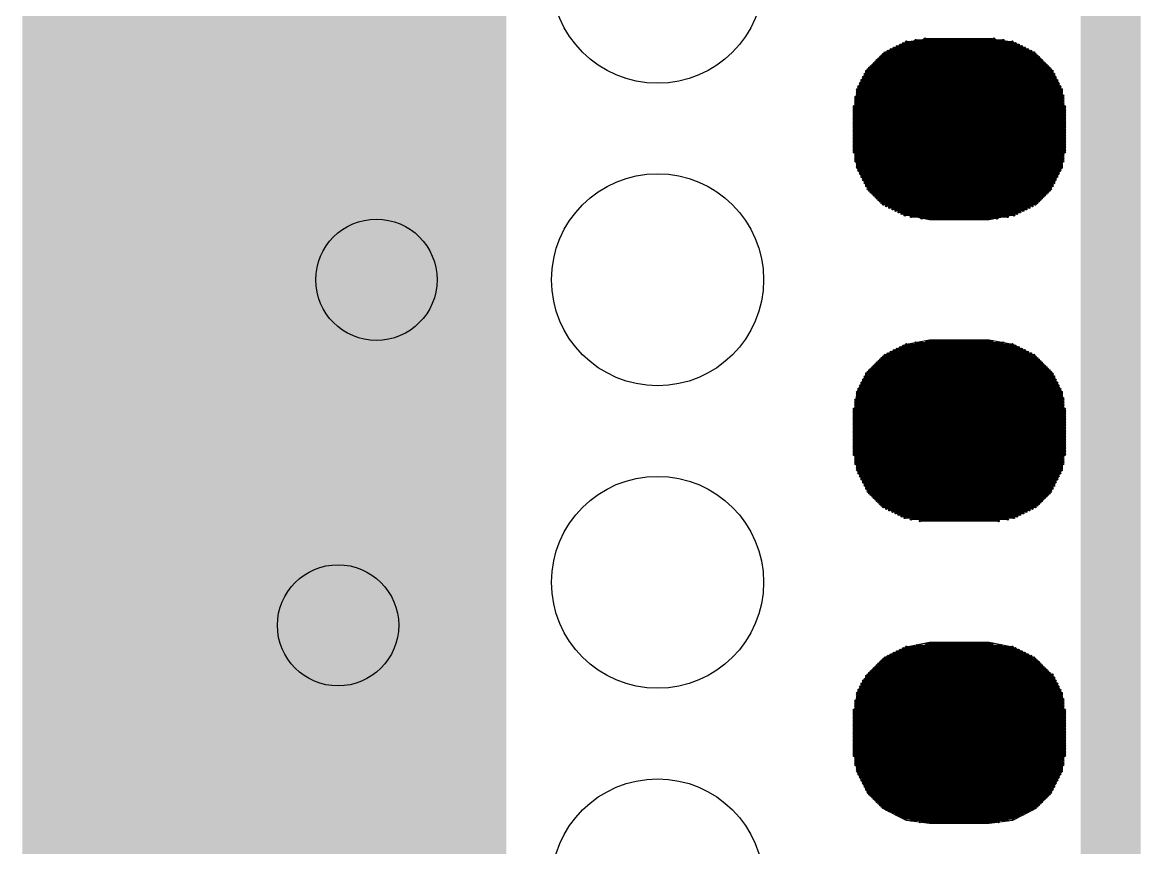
# Model space of a CAD drawing. Extents: x 0 to 126, y 0 to 22.
# Drawn here: x 15.798 to 17.647, y 8.599 to 9.963 of the extents above; entities that cross this region are included whole.
import ezdxf

# ---------------------------------------------------------------- set-up
doc = ezdxf.new("R2010")
doc.units = 0
doc.layers.get('0').update_dxf_attribs({"linetype": 'CONTINUOUS'})
for name, color, linetype in [('SEEEDSTUDIOXIAONRF52840V1_1_GTO', 10, 'CONTINUOUS'), ('SEEEDSTUDIOXIAONRF52840V1_1_GTS', 9, 'CONTINUOUS'), ('SEEEDSTUDIOXIAONRF52840V1_1_TXT', 12, 'CONTINUOUS')]:
    doc.layers.add(name, color=color, linetype=linetype)

# ---------------------------------------------------------------- blocks, each defined once
blk = doc.blocks.new('ROUND_54')
blk.add_circle((0, 0), 0.1753)
blk = doc.blocks.new('ROUND_2')
blk.add_circle((0, 0), 0)
blk = doc.blocks.new('ROUND_1')
blk.add_circle((0, 0), 0.00127)
blk = doc.blocks.new('ROUND_85')
blk.add_circle((0, 0), 0.1003)

msp = doc.modelspace()

# ---------------------------------------------------------------- linework, layer by layer
at = {"layer": 'SEEEDSTUDIOXIAONRF52840V1_1_GTO'}
for points, const_width in [([(17.59712, 13.03782), (17.59712, 6.29158)], 0.09906), ([(16.19758, 7.43712), (16.19758, 11.63828)], 0.8001)]:
    msp.add_lwpolyline(points, dxfattribs=dict(at, const_width=const_width))
at = {"layer": 'SEEEDSTUDIOXIAONRF52840V1_1_GTS'}
for points in [[(17.22374, 9.91362), (17.2593, 9.9314)], [(17.2593, 9.9314), (17.2974, 9.93648)], [(17.2974, 9.93648), (17.39646, 9.93648)], [(17.39646, 9.93648), (17.43456, 9.9314)], [(17.43456, 9.9314), (17.47012, 9.91362)], [(17.1958, 9.88568), (17.22374, 9.91362)], [(17.47012, 9.91362), (17.49806, 9.88568)], [(17.17802, 9.85012), (17.1958, 9.88568)], [(17.49806, 9.88568), (17.51584, 9.85012)], [(17.17294, 9.81202), (17.17802, 9.85012)], [(17.51584, 9.85012), (17.52092, 9.81202)], [(17.17294, 9.76376), (17.17294, 9.81202)], [(17.52092, 9.81202), (17.52092, 9.76376)], [(17.17802, 9.72312), (17.17294, 9.76376)], [(17.52092, 9.76376), (17.51584, 9.72312)], [(17.1958, 9.6901), (17.17802, 9.72312)], [(17.51584, 9.72312), (17.49806, 9.6901)], [(17.22374, 9.66216), (17.1958, 9.6901)], [(17.49806, 9.6901), (17.47012, 9.66216)], [(17.2593, 9.64438), (17.22374, 9.66216)], [(17.47012, 9.66216), (17.43456, 9.64438)], [(17.2974, 9.63676), (17.2593, 9.64438)], [(17.39646, 9.63676), (17.2974, 9.63676)], [(17.43456, 9.64438), (17.39646, 9.63676)], [(17.22374, 9.41324), (17.2593, 9.43102)], [(17.2593, 9.43102), (17.2974, 9.43864)], [(17.2974, 9.43864), (17.39646, 9.43864)], [(17.39646, 9.43864), (17.43456, 9.43102)], [(17.43456, 9.43102), (17.47012, 9.41324)], [(17.1958, 9.3853), (17.22374, 9.41324)], [(17.47012, 9.41324), (17.49806, 9.3853)], [(17.17802, 9.35228), (17.1958, 9.3853)], [(17.49806, 9.3853), (17.51584, 9.35228)], [(17.17294, 9.31164), (17.17802, 9.35228)], [(17.51584, 9.35228), (17.52092, 9.31164)], [(17.17294, 9.26338), (17.17294, 9.31164)], [(17.52092, 9.31164), (17.52092, 9.26338)], [(17.17802, 9.22528), (17.17294, 9.26338)], [(17.52092, 9.26338), (17.51584, 9.22528)], [(17.1958, 9.18972), (17.17802, 9.22528)], [(17.51584, 9.22528), (17.49806, 9.18972)], [(17.22374, 9.16178), (17.1958, 9.18972)], [(17.49806, 9.18972), (17.47012, 9.16178)], [(17.2593, 9.144), (17.22374, 9.16178)], [(17.47012, 9.16178), (17.43456, 9.144)], [(17.2974, 9.13892), (17.2593, 9.144)], [(17.39646, 9.13892), (17.2974, 9.13892)], [(17.43456, 9.144), (17.39646, 9.13892)], [(17.2593, 8.93064), (17.2974, 8.93826)], [(17.2974, 8.93826), (17.39646, 8.93826)], [(17.39646, 8.93826), (17.43456, 8.93064)], [(17.1958, 8.88492), (17.22374, 8.91286)], [(17.22374, 8.91286), (17.2593, 8.93064)], [(17.43456, 8.93064), (17.47012, 8.91286)], [(17.47012, 8.91286), (17.49806, 8.88492)], [(17.17802, 8.8519), (17.1958, 8.88492)], [(17.49806, 8.88492), (17.51584, 8.8519)], [(17.17294, 8.8138), (17.17802, 8.8519)], [(17.51584, 8.8519), (17.52092, 8.8138)], [(17.17294, 8.763), (17.17294, 8.8138)], [(17.52092, 8.8138), (17.52092, 8.763)], [(17.17802, 8.7249), (17.17294, 8.763)], [(17.52092, 8.763), (17.51584, 8.7249)], [(17.1958, 8.68934), (17.17802, 8.7249)], [(17.51584, 8.7249), (17.49806, 8.68934)], [(17.22374, 8.6614), (17.1958, 8.68934)], [(17.49806, 8.68934), (17.47012, 8.6614)], [(17.2593, 8.64362), (17.22374, 8.6614)], [(17.47012, 8.6614), (17.43456, 8.64362)], [(17.2974, 8.63854), (17.2593, 8.64362)], [(17.39646, 8.63854), (17.2974, 8.63854)], [(17.43456, 8.64362), (17.39646, 8.63854)]]:
    msp.add_lwpolyline(points, dxfattribs=at)
at = {"layer": 'SEEEDSTUDIOXIAONRF52840V1_1_GTS', "const_width": 0.00254}
for points in [[(17.43964, 9.92886), (17.25422, 9.92886)], [(17.2593, 9.9314), (17.43456, 9.9314)], [(17.41932, 9.93394), (17.27454, 9.93394)], [(17.28978, 9.93648), (17.40408, 9.93648)], [(17.2212, 9.91108), (17.47266, 9.91108)], [(17.47012, 9.91362), (17.22374, 9.91362)], [(17.22882, 9.91616), (17.46504, 9.91616)], [(17.45996, 9.9187), (17.2339, 9.9187)], [(17.23898, 9.92124), (17.45488, 9.92124)], [(17.4498, 9.92378), (17.24406, 9.92378)], [(17.24914, 9.92632), (17.44472, 9.92632)], [(17.49044, 9.8933), (17.20342, 9.8933)], [(17.20596, 9.89584), (17.4879, 9.89584)], [(17.48536, 9.89838), (17.2085, 9.89838)], [(17.21104, 9.90092), (17.48282, 9.90092)], [(17.48028, 9.90346), (17.21358, 9.90346)], [(17.21612, 9.906), (17.47774, 9.906)], [(17.4752, 9.90854), (17.21866, 9.90854)], [(17.50314, 9.87806), (17.19072, 9.87806)], [(17.19072, 9.87552), (17.50314, 9.87552)], [(17.5006, 9.88314), (17.19326, 9.88314)], [(17.19326, 9.8806), (17.5006, 9.8806)], [(17.1958, 9.88568), (17.49806, 9.88568)], [(17.49552, 9.88822), (17.19834, 9.88822)], [(17.20088, 9.89076), (17.49298, 9.89076)], [(17.5133, 9.85774), (17.18056, 9.85774)], [(17.18056, 9.8552), (17.5133, 9.8552)], [(17.51076, 9.86282), (17.1831, 9.86282)], [(17.1831, 9.86028), (17.51076, 9.86028)], [(17.50822, 9.8679), (17.18564, 9.8679)], [(17.18564, 9.86536), (17.50822, 9.86536)], [(17.50568, 9.87298), (17.18818, 9.87298)], [(17.18818, 9.87044), (17.50568, 9.87044)], [(17.17548, 9.83996), (17.51838, 9.83996)], [(17.51838, 9.83742), (17.17548, 9.83742)], [(17.51584, 9.85266), (17.17802, 9.85266)], [(17.17802, 9.85012), (17.51584, 9.85012)], [(17.51584, 9.84758), (17.17802, 9.84758)], [(17.17802, 9.84504), (17.51584, 9.84504)], [(17.51838, 9.8425), (17.17802, 9.8425)], [(17.17294, 9.82472), (17.52092, 9.82472)], [(17.52092, 9.82218), (17.17294, 9.82218)], [(17.17294, 9.81964), (17.52092, 9.81964)], [(17.17548, 9.83488), (17.51838, 9.83488)], [(17.51838, 9.83234), (17.17548, 9.83234)], [(17.17548, 9.8298), (17.51838, 9.8298)], [(17.51838, 9.82726), (17.17548, 9.82726)], [(17.52092, 9.8171), (17.17294, 9.8171)], [(17.17294, 9.81456), (17.52092, 9.81456)], [(17.52092, 9.81202), (17.17294, 9.81202)], [(17.17294, 9.80948), (17.52092, 9.80948)], [(17.52092, 9.80694), (17.17294, 9.80694)], [(17.17294, 9.8044), (17.52092, 9.8044)], [(17.52092, 9.80186), (17.17294, 9.80186)], [(17.17294, 9.79932), (17.52092, 9.79932)], [(17.52092, 9.79678), (17.17294, 9.79678)], [(17.17294, 9.79424), (17.52092, 9.79424)], [(17.52092, 9.7917), (17.17294, 9.7917)], [(17.17294, 9.78916), (17.52092, 9.78916)], [(17.52092, 9.78662), (17.17294, 9.78662)], [(17.17294, 9.78408), (17.52092, 9.78408)], [(17.52092, 9.78154), (17.17294, 9.78154)], [(17.17294, 9.779), (17.52092, 9.779)], [(17.52092, 9.77646), (17.17294, 9.77646)], [(17.17294, 9.77392), (17.52092, 9.77392)], [(17.52092, 9.77138), (17.17294, 9.77138)], [(17.17294, 9.76884), (17.52092, 9.76884)], [(17.52092, 9.7663), (17.17294, 9.7663)], [(17.17294, 9.76376), (17.52092, 9.76376)], [(17.52092, 9.76122), (17.17294, 9.76122)], [(17.17294, 9.75868), (17.52092, 9.75868)], [(17.52092, 9.75614), (17.17294, 9.75614)], [(17.17294, 9.7536), (17.52092, 9.7536)], [(17.52092, 9.75106), (17.17294, 9.75106)], [(17.17294, 9.74852), (17.52092, 9.74852)], [(17.51838, 9.74598), (17.17548, 9.74598)], [(17.17548, 9.74344), (17.51838, 9.74344)], [(17.51838, 9.7409), (17.17548, 9.7409)], [(17.17548, 9.73836), (17.51838, 9.73836)], [(17.51838, 9.73582), (17.17548, 9.73582)], [(17.17548, 9.73328), (17.51838, 9.73328)], [(17.51584, 9.73074), (17.17802, 9.73074)], [(17.17802, 9.7282), (17.51584, 9.7282)], [(17.51584, 9.72566), (17.17802, 9.72566)], [(17.17802, 9.72312), (17.51584, 9.72312)], [(17.5133, 9.72058), (17.18056, 9.72058)], [(17.18056, 9.71804), (17.5133, 9.71804)], [(17.51076, 9.7155), (17.1831, 9.7155)], [(17.1831, 9.71296), (17.51076, 9.71296)], [(17.50822, 9.71042), (17.18564, 9.71042)], [(17.18564, 9.70788), (17.50822, 9.70788)], [(17.50568, 9.70534), (17.18818, 9.70534)], [(17.18818, 9.7028), (17.50568, 9.7028)], [(17.50314, 9.70026), (17.19072, 9.70026)], [(17.19072, 9.69772), (17.50314, 9.69772)], [(17.5006, 9.69518), (17.19326, 9.69518)], [(17.19326, 9.69264), (17.5006, 9.69264)], [(17.49806, 9.6901), (17.1958, 9.6901)], [(17.1958, 9.68756), (17.49806, 9.68756)], [(17.49552, 9.68502), (17.19834, 9.68502)], [(17.20088, 9.68248), (17.49298, 9.68248)], [(17.49044, 9.67994), (17.20342, 9.67994)], [(17.20596, 9.6774), (17.4879, 9.6774)], [(17.48536, 9.67486), (17.2085, 9.67486)], [(17.21104, 9.67232), (17.48282, 9.67232)], [(17.48028, 9.66978), (17.21358, 9.66978)], [(17.21612, 9.66724), (17.47774, 9.66724)], [(17.4752, 9.6647), (17.21866, 9.6647)], [(17.2212, 9.66216), (17.47266, 9.66216)], [(17.46758, 9.65962), (17.22628, 9.65962)], [(17.23136, 9.65708), (17.4625, 9.65708)], [(17.45742, 9.65454), (17.23644, 9.65454)], [(17.24152, 9.652), (17.45234, 9.652)], [(17.44726, 9.64946), (17.2466, 9.64946)], [(17.25168, 9.64692), (17.44218, 9.64692)], [(17.4371, 9.64438), (17.25676, 9.64438)], [(17.26692, 9.64184), (17.42694, 9.64184)], [(17.40916, 9.6393), (17.2847, 9.6393)], [(17.2593, 9.43102), (17.43456, 9.43102)], [(17.41932, 9.43356), (17.27454, 9.43356)], [(17.29232, 9.4361), (17.40154, 9.4361)], [(17.47012, 9.41324), (17.22374, 9.41324)], [(17.22882, 9.41578), (17.46504, 9.41578)], [(17.45996, 9.41832), (17.2339, 9.41832)], [(17.23898, 9.42086), (17.45488, 9.42086)], [(17.4498, 9.4234), (17.24406, 9.4234)], [(17.24914, 9.42594), (17.44472, 9.42594)], [(17.43964, 9.42848), (17.25422, 9.42848)], [(17.49044, 9.39292), (17.20342, 9.39292)], [(17.20596, 9.39546), (17.4879, 9.39546)], [(17.48536, 9.398), (17.2085, 9.398)], [(17.21104, 9.40054), (17.48282, 9.40054)], [(17.48028, 9.40308), (17.21358, 9.40308)], [(17.21612, 9.40562), (17.47774, 9.40562)], [(17.4752, 9.40816), (17.21866, 9.40816)], [(17.2212, 9.4107), (17.47266, 9.4107)], [(17.50314, 9.37768), (17.19072, 9.37768)], [(17.19072, 9.37514), (17.50314, 9.37514)], [(17.5006, 9.38276), (17.19326, 9.38276)], [(17.19326, 9.38022), (17.5006, 9.38022)], [(17.1958, 9.3853), (17.49806, 9.3853)], [(17.49552, 9.38784), (17.19834, 9.38784)], [(17.20088, 9.39038), (17.49298, 9.39038)], [(17.5133, 9.35736), (17.18056, 9.35736)], [(17.51076, 9.36244), (17.1831, 9.36244)], [(17.1831, 9.3599), (17.51076, 9.3599)], [(17.50822, 9.36752), (17.18564, 9.36752)], [(17.18564, 9.36498), (17.50822, 9.36498)], [(17.50568, 9.3726), (17.18818, 9.3726)], [(17.18818, 9.37006), (17.50568, 9.37006)], [(17.17548, 9.33958), (17.51838, 9.33958)], [(17.51838, 9.33704), (17.17548, 9.33704)], [(17.51584, 9.35228), (17.17802, 9.35228)], [(17.17802, 9.34974), (17.51584, 9.34974)], [(17.51584, 9.3472), (17.17802, 9.3472)], [(17.17802, 9.34466), (17.51584, 9.34466)], [(17.51838, 9.34212), (17.17802, 9.34212)], [(17.18056, 9.35482), (17.5133, 9.35482)], [(17.17294, 9.32434), (17.52092, 9.32434)], [(17.52092, 9.3218), (17.17294, 9.3218)], [(17.17294, 9.31926), (17.52092, 9.31926)], [(17.17548, 9.3345), (17.51838, 9.3345)], [(17.51838, 9.33196), (17.17548, 9.33196)], [(17.17548, 9.32942), (17.51838, 9.32942)], [(17.51838, 9.32688), (17.17548, 9.32688)], [(17.52092, 9.31672), (17.17294, 9.31672)], [(17.17294, 9.31418), (17.52092, 9.31418)], [(17.52092, 9.31164), (17.17294, 9.31164)], [(17.17294, 9.3091), (17.52092, 9.3091)], [(17.52092, 9.30656), (17.17294, 9.30656)], [(17.17294, 9.30402), (17.52092, 9.30402)], [(17.52092, 9.30148), (17.17294, 9.30148)], [(17.17294, 9.29894), (17.52092, 9.29894)], [(17.52092, 9.2964), (17.17294, 9.2964)], [(17.17294, 9.29386), (17.52092, 9.29386)], [(17.52092, 9.29132), (17.17294, 9.29132)], [(17.17294, 9.28878), (17.52092, 9.28878)], [(17.52092, 9.28624), (17.17294, 9.28624)], [(17.17294, 9.2837), (17.52092, 9.2837)], [(17.52092, 9.28116), (17.17294, 9.28116)], [(17.17294, 9.27862), (17.52092, 9.27862)], [(17.52092, 9.27608), (17.17294, 9.27608)], [(17.17294, 9.27354), (17.52092, 9.27354)], [(17.52092, 9.271), (17.17294, 9.271)], [(17.17294, 9.26846), (17.52092, 9.26846)], [(17.52092, 9.26592), (17.17294, 9.26592)], [(17.17294, 9.26338), (17.52092, 9.26338)], [(17.52092, 9.26084), (17.17294, 9.26084)], [(17.17294, 9.2583), (17.52092, 9.2583)], [(17.52092, 9.25576), (17.17294, 9.25576)], [(17.17294, 9.25322), (17.52092, 9.25322)], [(17.52092, 9.25068), (17.17294, 9.25068)], [(17.17294, 9.24814), (17.52092, 9.24814)], [(17.51838, 9.2456), (17.17548, 9.2456)], [(17.17548, 9.24306), (17.51838, 9.24306)], [(17.51838, 9.24052), (17.17548, 9.24052)], [(17.17548, 9.23798), (17.51838, 9.23798)], [(17.51838, 9.23544), (17.17548, 9.23544)], [(17.17548, 9.2329), (17.51838, 9.2329)], [(17.51584, 9.23036), (17.17802, 9.23036)], [(17.17802, 9.22782), (17.51584, 9.22782)], [(17.51584, 9.22528), (17.17802, 9.22528)], [(17.17802, 9.22274), (17.51584, 9.22274)], [(17.5133, 9.2202), (17.18056, 9.2202)], [(17.18056, 9.21766), (17.5133, 9.21766)], [(17.51076, 9.21512), (17.1831, 9.21512)], [(17.1831, 9.21258), (17.51076, 9.21258)], [(17.50822, 9.21004), (17.18564, 9.21004)], [(17.18564, 9.2075), (17.50822, 9.2075)], [(17.50568, 9.20496), (17.18818, 9.20496)], [(17.18818, 9.20242), (17.50568, 9.20242)], [(17.50314, 9.19988), (17.19072, 9.19988)], [(17.19072, 9.19734), (17.50314, 9.19734)], [(17.5006, 9.1948), (17.19326, 9.1948)], [(17.19326, 9.19226), (17.5006, 9.19226)], [(17.49806, 9.18972), (17.1958, 9.18972)], [(17.1958, 9.18718), (17.49806, 9.18718)], [(17.49552, 9.18464), (17.19834, 9.18464)], [(17.20088, 9.1821), (17.49298, 9.1821)], [(17.49044, 9.17956), (17.20342, 9.17956)], [(17.20596, 9.17702), (17.4879, 9.17702)], [(17.48536, 9.17448), (17.2085, 9.17448)], [(17.21104, 9.17194), (17.48282, 9.17194)], [(17.48028, 9.1694), (17.21358, 9.1694)], [(17.21612, 9.16686), (17.47774, 9.16686)], [(17.4752, 9.16432), (17.21866, 9.16432)], [(17.2212, 9.16178), (17.47266, 9.16178)], [(17.46758, 9.15924), (17.22628, 9.15924)], [(17.23136, 9.1567), (17.4625, 9.1567)], [(17.45742, 9.15416), (17.23644, 9.15416)], [(17.24152, 9.15162), (17.45234, 9.15162)], [(17.44726, 9.14908), (17.2466, 9.14908)], [(17.25168, 9.14654), (17.44218, 9.14654)], [(17.4371, 9.144), (17.25676, 9.144)], [(17.26692, 9.14146), (17.42694, 9.14146)], [(17.4117, 9.13892), (17.28216, 9.13892)], [(17.2593, 8.93064), (17.43456, 8.93064)], [(17.41678, 8.93318), (17.27708, 8.93318)], [(17.29232, 8.93572), (17.40154, 8.93572)], [(17.47012, 8.91286), (17.22374, 8.91286)], [(17.22882, 8.9154), (17.46504, 8.9154)], [(17.45996, 8.91794), (17.2339, 8.91794)], [(17.23898, 8.92048), (17.45488, 8.92048)], [(17.4498, 8.92302), (17.24406, 8.92302)], [(17.24914, 8.92556), (17.44472, 8.92556)], [(17.43964, 8.9281), (17.25422, 8.9281)], [(17.20596, 8.89508), (17.4879, 8.89508)], [(17.48536, 8.89762), (17.2085, 8.89762)], [(17.21104, 8.90016), (17.48282, 8.90016)], [(17.48028, 8.9027), (17.21358, 8.9027)], [(17.21612, 8.90524), (17.47774, 8.90524)], [(17.4752, 8.90778), (17.21866, 8.90778)], [(17.2212, 8.91032), (17.47266, 8.91032)], [(17.50568, 8.87476), (17.18818, 8.87476)], [(17.19072, 8.8773), (17.50314, 8.8773)], [(17.19326, 8.88238), (17.5006, 8.88238)], [(17.50314, 8.87984), (17.19326, 8.87984)], [(17.1958, 8.88492), (17.49806, 8.88492)], [(17.5006, 8.88492), (17.1958, 8.88492)], [(17.49552, 8.88746), (17.19834, 8.88746)], [(17.20088, 8.89), (17.49298, 8.89)], [(17.49044, 8.89254), (17.20342, 8.89254)], [(17.5133, 8.85952), (17.18056, 8.85952)], [(17.18056, 8.85698), (17.5133, 8.85698)], [(17.51076, 8.8646), (17.1831, 8.8646)], [(17.1831, 8.86206), (17.51076, 8.86206)], [(17.50822, 8.86968), (17.18564, 8.86968)], [(17.18564, 8.86714), (17.50822, 8.86714)], [(17.18818, 8.87222), (17.50568, 8.87222)], [(17.17548, 8.84174), (17.51838, 8.84174)], [(17.51838, 8.8392), (17.17548, 8.8392)], [(17.51584, 8.85444), (17.17802, 8.85444)], [(17.17802, 8.8519), (17.51584, 8.8519)], [(17.51584, 8.84936), (17.17802, 8.84936)], [(17.17802, 8.84682), (17.51584, 8.84682)], [(17.51838, 8.84428), (17.17802, 8.84428)], [(17.17294, 8.8265), (17.52092, 8.8265)], [(17.52092, 8.82396), (17.17294, 8.82396)], [(17.17294, 8.82142), (17.52092, 8.82142)], [(17.17548, 8.83666), (17.51838, 8.83666)], [(17.51838, 8.83412), (17.17548, 8.83412)], [(17.17548, 8.83158), (17.51838, 8.83158)], [(17.51838, 8.82904), (17.17548, 8.82904)], [(17.52092, 8.81888), (17.17294, 8.81888)], [(17.17294, 8.81634), (17.52092, 8.81634)], [(17.52092, 8.8138), (17.17294, 8.8138)], [(17.17294, 8.81126), (17.52092, 8.81126)], [(17.52092, 8.80872), (17.17294, 8.80872)], [(17.17294, 8.80618), (17.52092, 8.80618)], [(17.52092, 8.80364), (17.17294, 8.80364)], [(17.17294, 8.8011), (17.52092, 8.8011)], [(17.52092, 8.79856), (17.17294, 8.79856)], [(17.17294, 8.79602), (17.52092, 8.79602)], [(17.52092, 8.79348), (17.17294, 8.79348)], [(17.17294, 8.79094), (17.52092, 8.79094)], [(17.52092, 8.7884), (17.17294, 8.7884)], [(17.17294, 8.78586), (17.52092, 8.78586)], [(17.52092, 8.78332), (17.17294, 8.78332)], [(17.17294, 8.78078), (17.52092, 8.78078)], [(17.52092, 8.77824), (17.17294, 8.77824)], [(17.17294, 8.7757), (17.52092, 8.7757)], [(17.52092, 8.77316), (17.17294, 8.77316)], [(17.17294, 8.77062), (17.52092, 8.77062)], [(17.52092, 8.76808), (17.17294, 8.76808)], [(17.17294, 8.76554), (17.52092, 8.76554)], [(17.52092, 8.763), (17.17294, 8.763)], [(17.17294, 8.76046), (17.52092, 8.76046)], [(17.52092, 8.75792), (17.17294, 8.75792)], [(17.17294, 8.75538), (17.52092, 8.75538)], [(17.52092, 8.75284), (17.17294, 8.75284)], [(17.17294, 8.7503), (17.52092, 8.7503)], [(17.51838, 8.74776), (17.17548, 8.74776)], [(17.17548, 8.74522), (17.51838, 8.74522)], [(17.51838, 8.74268), (17.17548, 8.74268)], [(17.17548, 8.74014), (17.51838, 8.74014)], [(17.51838, 8.7376), (17.17548, 8.7376)], [(17.17548, 8.73506), (17.51838, 8.73506)], [(17.51584, 8.73252), (17.17802, 8.73252)], [(17.17802, 8.72998), (17.51584, 8.72998)], [(17.51584, 8.72744), (17.17802, 8.72744)], [(17.17802, 8.7249), (17.51584, 8.7249)], [(17.5133, 8.72236), (17.18056, 8.72236)], [(17.18056, 8.71982), (17.5133, 8.71982)], [(17.51076, 8.71728), (17.1831, 8.71728)], [(17.1831, 8.71474), (17.51076, 8.71474)], [(17.50822, 8.7122), (17.18564, 8.7122)], [(17.18564, 8.70966), (17.50822, 8.70966)], [(17.50568, 8.70712), (17.18818, 8.70712)], [(17.18818, 8.70458), (17.50568, 8.70458)], [(17.50314, 8.70204), (17.19072, 8.70204)], [(17.19072, 8.6995), (17.50314, 8.6995)], [(17.5006, 8.69696), (17.19326, 8.69696)], [(17.19326, 8.69442), (17.5006, 8.69442)], [(17.49806, 8.69188), (17.1958, 8.69188)], [(17.1958, 8.68934), (17.49806, 8.68934)], [(17.49552, 8.6868), (17.19834, 8.6868)], [(17.20088, 8.68426), (17.49298, 8.68426)], [(17.49044, 8.68172), (17.20342, 8.68172)], [(17.20596, 8.67918), (17.4879, 8.67918)], [(17.48536, 8.67664), (17.2085, 8.67664)], [(17.21104, 8.6741), (17.48282, 8.6741)], [(17.48028, 8.67156), (17.21358, 8.67156)], [(17.21612, 8.66902), (17.47774, 8.66902)], [(17.4752, 8.66648), (17.21866, 8.66648)], [(17.2212, 8.66394), (17.47266, 8.66394)], [(17.46758, 8.6614), (17.22628, 8.6614)], [(17.23136, 8.65886), (17.4625, 8.65886)], [(17.45742, 8.65632), (17.23644, 8.65632)], [(17.24152, 8.65378), (17.45234, 8.65378)], [(17.44726, 8.65124), (17.2466, 8.65124)], [(17.25168, 8.6487), (17.44218, 8.6487)], [(17.4371, 8.64616), (17.25676, 8.64616)], [(17.26692, 8.64362), (17.42694, 8.64362)], [(17.4117, 8.64108), (17.28216, 8.64108)]]:
    msp.add_lwpolyline(points, dxfattribs=at)

# ---------------------------------------------------------------- block references
at = {"layer": 'SEEEDSTUDIOXIAONRF52840V1_1_GTS'}
for name, p in [('ROUND_54', (16.84782, 10.03808)), ('ROUND_2', (17.39646, 9.93648)), ('ROUND_2', (17.2974, 9.93648)), ('ROUND_2', (17.39646, 9.93648)), ('ROUND_2', (17.43456, 9.9314)), ('ROUND_2', (17.2593, 9.9314)), ('ROUND_1', (17.25422, 9.92886)), ('ROUND_1', (17.2593, 9.9314)), ('ROUND_1', (17.27454, 9.93394)), ('ROUND_1', (17.28978, 9.93648)), ('ROUND_1', (17.40408, 9.93648)), ('ROUND_1', (17.41932, 9.93394)), ('ROUND_1', (17.43456, 9.9314)), ('ROUND_1', (17.43964, 9.92886)), ('ROUND_2', (17.47012, 9.91362)), ('ROUND_2', (17.22374, 9.91362)), ('ROUND_1', (17.2212, 9.91108)), ('ROUND_1', (17.22374, 9.91362)), ('ROUND_1', (17.22882, 9.91616)), ('ROUND_1', (17.2339, 9.9187)), ('ROUND_1', (17.23898, 9.92124)), ('ROUND_1', (17.24406, 9.92378)), ('ROUND_1', (17.24914, 9.92632)), ('ROUND_1', (17.44472, 9.92632)), ('ROUND_1', (17.4498, 9.92378)), ('ROUND_1', (17.45488, 9.92124)), ('ROUND_1', (17.45996, 9.9187)), ('ROUND_1', (17.46504, 9.91616)), ('ROUND_1', (17.47012, 9.91362)), ('ROUND_1', (17.47266, 9.91108)), ('ROUND_1', (17.20342, 9.8933)), ('ROUND_1', (17.20596, 9.89584)), ('ROUND_1', (17.2085, 9.89838)), ('ROUND_1', (17.21104, 9.90092)), ('ROUND_1', (17.21358, 9.90346)), ('ROUND_1', (17.21612, 9.906)), ('ROUND_1', (17.21866, 9.90854)), ('ROUND_1', (17.4752, 9.90854)), ('ROUND_1', (17.47774, 9.906)), ('ROUND_1', (17.48028, 9.90346)), ('ROUND_1', (17.48282, 9.90092)), ('ROUND_1', (17.48536, 9.89838)), ('ROUND_1', (17.4879, 9.89584)), ('ROUND_1', (17.49044, 9.8933)), ('ROUND_2', (17.49806, 9.88568)), ('ROUND_2', (17.1958, 9.88568)), ('ROUND_1', (17.19072, 9.87806)), ('ROUND_1', (17.19072, 9.87552)), ('ROUND_1', (17.19326, 9.88314)), ('ROUND_1', (17.19326, 9.8806)), ('ROUND_1', (17.1958, 9.88568)), ('ROUND_1', (17.19834, 9.88822)), ('ROUND_1', (17.20088, 9.89076)), ('ROUND_1', (17.49298, 9.89076)), ('ROUND_1', (17.49552, 9.88822)), ('ROUND_1', (17.49806, 9.88568)), ('ROUND_1', (17.5006, 9.88314)), ('ROUND_1', (17.5006, 9.8806)), ('ROUND_1', (17.50314, 9.87806)), ('ROUND_1', (17.50314, 9.87552)), ('ROUND_1', (17.18056, 9.85774)), ('ROUND_1', (17.18056, 9.8552)), ('ROUND_1', (17.1831, 9.86282)), ('ROUND_1', (17.1831, 9.86028)), ('ROUND_1', (17.18564, 9.8679)), ('ROUND_1', (17.18564, 9.86536)), ('ROUND_1', (17.18818, 9.87298)), ('ROUND_1', (17.18818, 9.87044)), ('ROUND_1', (17.50568, 9.87298)), ('ROUND_1', (17.50568, 9.87044)), ('ROUND_1', (17.50822, 9.8679)), ('ROUND_1', (17.50822, 9.86536)), ('ROUND_1', (17.51076, 9.86282)), ('ROUND_1', (17.51076, 9.86028)), ('ROUND_1', (17.5133, 9.85774)), ('ROUND_1', (17.5133, 9.8552)), ('ROUND_2', (17.51584, 9.85012)), ('ROUND_2', (17.17802, 9.85012)), ('ROUND_1', (17.17548, 9.83996)), ('ROUND_1', (17.17548, 9.83742)), ('ROUND_1', (17.17802, 9.85266)), ('ROUND_1', (17.17802, 9.85012)), ('ROUND_1', (17.17802, 9.84758)), ('ROUND_1', (17.17802, 9.84504)), ('ROUND_1', (17.17802, 9.8425)), ('ROUND_1', (17.51584, 9.85266)), ('ROUND_1', (17.51584, 9.85012)), ('ROUND_1', (17.51584, 9.84758)), ('ROUND_1', (17.51584, 9.84504)), ('ROUND_1', (17.51838, 9.8425)), ('ROUND_1', (17.51838, 9.83996)), ('ROUND_1', (17.51838, 9.83742)), ('ROUND_1', (17.17294, 9.82472)), ('ROUND_1', (17.17294, 9.82218)), ('ROUND_1', (17.17294, 9.81964)), ('ROUND_1', (17.17548, 9.83488)), ('ROUND_1', (17.17548, 9.83234)), ('ROUND_1', (17.17548, 9.8298)), ('ROUND_1', (17.17548, 9.82726)), ('ROUND_1', (17.51838, 9.83488)), ('ROUND_1', (17.51838, 9.83234)), ('ROUND_1', (17.51838, 9.8298)), ('ROUND_1', (17.51838, 9.82726)), ('ROUND_1', (17.52092, 9.82472)), ('ROUND_1', (17.52092, 9.82218)), ('ROUND_1', (17.52092, 9.81964)), ('ROUND_2', (17.52092, 9.81202)), ('ROUND_2', (17.17294, 9.81202)), ('ROUND_1', (17.17294, 9.8171)), ('ROUND_1', (17.17294, 9.81456)), ('ROUND_1', (17.17294, 9.81202)), ('ROUND_1', (17.17294, 9.80948)), ('ROUND_1', (17.17294, 9.80694)), ('ROUND_1', (17.17294, 9.8044)), ('ROUND_1', (17.17294, 9.80186)), ('ROUND_1', (17.17294, 9.79932)), ('ROUND_1', (17.52092, 9.8171)), ('ROUND_1', (17.52092, 9.81456)), ('ROUND_1', (17.52092, 9.81202)), ('ROUND_1', (17.52092, 9.80948)), ('ROUND_1', (17.52092, 9.80694)), ('ROUND_1', (17.52092, 9.8044)), ('ROUND_1', (17.52092, 9.80186)), ('ROUND_1', (17.52092, 9.79932)), ('ROUND_1', (17.17294, 9.79678)), ('ROUND_1', (17.17294, 9.79424)), ('ROUND_1', (17.17294, 9.7917)), ('ROUND_1', (17.17294, 9.78916)), ('ROUND_1', (17.17294, 9.78662)), ('ROUND_1', (17.17294, 9.78408)), ('ROUND_1', (17.17294, 9.78154)), ('ROUND_1', (17.52092, 9.79678)), ('ROUND_1', (17.52092, 9.79424)), ('ROUND_1', (17.52092, 9.7917)), ('ROUND_1', (17.52092, 9.78916)), ('ROUND_1', (17.52092, 9.78662)), ('ROUND_1', (17.52092, 9.78408)), ('ROUND_1', (17.52092, 9.78154)), ('ROUND_2', (17.52092, 9.76376)), ('ROUND_2', (17.17294, 9.76376)), ('ROUND_1', (17.17294, 9.779)), ('ROUND_1', (17.17294, 9.77646)), ('ROUND_1', (17.17294, 9.77392)), ('ROUND_1', (17.17294, 9.77138)), ('ROUND_1', (17.17294, 9.76884)), ('ROUND_1', (17.17294, 9.7663)), ('ROUND_1', (17.17294, 9.76376)), ('ROUND_1', (17.52092, 9.779)), ('ROUND_1', (17.52092, 9.77646)), ('ROUND_1', (17.52092, 9.77392)), ('ROUND_1', (17.52092, 9.77138)), ('ROUND_1', (17.52092, 9.76884)), ('ROUND_1', (17.52092, 9.7663)), ('ROUND_1', (17.52092, 9.76376)), ('ROUND_1', (17.17294, 9.76122)), ('ROUND_1', (17.17294, 9.75868)), ('ROUND_1', (17.17294, 9.75614)), ('ROUND_1', (17.17294, 9.7536)), ('ROUND_1', (17.17294, 9.75106)), ('ROUND_1', (17.17294, 9.74852)), ('ROUND_1', (17.17548, 9.74598)), ('ROUND_1', (17.51838, 9.74598)), ('ROUND_1', (17.52092, 9.76122)), ('ROUND_1', (17.52092, 9.75868)), ('ROUND_1', (17.52092, 9.75614)), ('ROUND_1', (17.52092, 9.7536)), ('ROUND_1', (17.52092, 9.75106)), ('ROUND_1', (17.52092, 9.74852)), ('ROUND_1', (17.17548, 9.74344)), ('ROUND_1', (17.17548, 9.7409)), ('ROUND_1', (17.17548, 9.73836)), ('ROUND_1', (17.17548, 9.73582)), ('ROUND_1', (17.17548, 9.73328)), ('ROUND_1', (17.17802, 9.73074)), ('ROUND_1', (17.17802, 9.7282)), ('ROUND_1', (17.17802, 9.72566)), ('ROUND_1', (17.51584, 9.73074)), ('ROUND_1', (17.51584, 9.7282)), ('ROUND_1', (17.51584, 9.72566)), ('ROUND_1', (17.51838, 9.74344)), ('ROUND_1', (17.51838, 9.7409)), ('ROUND_1', (17.51838, 9.73836)), ('ROUND_1', (17.51838, 9.73582)), ('ROUND_1', (17.51838, 9.73328)), ('ROUND_2', (17.51584, 9.72312)), ('ROUND_2', (17.17802, 9.72312)), ('ROUND_54', (16.84782, 9.5377)), ('ROUND_1', (17.17802, 9.72312)), ('ROUND_1', (17.18056, 9.72058)), ('ROUND_1', (17.18056, 9.71804)), ('ROUND_1', (17.1831, 9.7155)), ('ROUND_1', (17.1831, 9.71296)), ('ROUND_1', (17.18564, 9.71042)), ('ROUND_1', (17.18564, 9.70788)), ('ROUND_1', (17.50822, 9.71042)), ('ROUND_1', (17.50822, 9.70788)), ('ROUND_1', (17.51076, 9.7155)), ('ROUND_1', (17.51076, 9.71296)), ('ROUND_1', (17.5133, 9.72058)), ('ROUND_1', (17.5133, 9.71804)), ('ROUND_1', (17.51584, 9.72312)), ('ROUND_2', (17.49806, 9.6901)), ('ROUND_2', (17.1958, 9.6901)), ('ROUND_1', (17.18818, 9.70534)), ('ROUND_1', (17.18818, 9.7028)), ('ROUND_1', (17.19072, 9.70026)), ('ROUND_1', (17.19072, 9.69772)), ('ROUND_1', (17.19326, 9.69518)), ('ROUND_1', (17.19326, 9.69264)), ('ROUND_1', (17.1958, 9.6901)), ('ROUND_1', (17.49806, 9.6901)), ('ROUND_1', (17.5006, 9.69518)), ('ROUND_1', (17.5006, 9.69264)), ('ROUND_1', (17.50314, 9.70026)), ('ROUND_1', (17.50314, 9.69772)), ('ROUND_1', (17.50568, 9.70534)), ('ROUND_1', (17.50568, 9.7028)), ('ROUND_1', (17.1958, 9.68756)), ('ROUND_1', (17.19834, 9.68502)), ('ROUND_1', (17.20088, 9.68248)), ('ROUND_1', (17.20342, 9.67994)), ('ROUND_1', (17.20596, 9.6774)), ('ROUND_1', (17.2085, 9.67486)), ('ROUND_1', (17.21104, 9.67232)), ('ROUND_1', (17.21358, 9.66978)), ('ROUND_1', (17.48028, 9.66978)), ('ROUND_1', (17.48282, 9.67232)), ('ROUND_1', (17.48536, 9.67486)), ('ROUND_1', (17.4879, 9.6774)), ('ROUND_1', (17.49044, 9.67994)), ('ROUND_1', (17.49298, 9.68248)), ('ROUND_1', (17.49552, 9.68502)), ('ROUND_1', (17.49806, 9.68756)), ('ROUND_2', (17.47012, 9.66216)), ('ROUND_2', (17.22374, 9.66216)), ('ROUND_1', (17.21612, 9.66724)), ('ROUND_1', (17.21866, 9.6647)), ('ROUND_1', (17.2212, 9.66216)), ('ROUND_1', (17.22628, 9.65962)), ('ROUND_1', (17.23136, 9.65708)), ('ROUND_1', (17.23644, 9.65454)), ('ROUND_1', (17.24152, 9.652)), ('ROUND_1', (17.45234, 9.652)), ('ROUND_1', (17.45742, 9.65454)), ('ROUND_1', (17.4625, 9.65708)), ('ROUND_1', (17.46758, 9.65962)), ('ROUND_1', (17.47266, 9.66216)), ('ROUND_1', (17.4752, 9.6647)), ('ROUND_1', (17.47774, 9.66724)), ('ROUND_2', (17.43456, 9.64438)), ('ROUND_2', (17.2593, 9.64438)), ('ROUND_2', (17.39646, 9.63676)), ('ROUND_2', (17.2974, 9.63676)), ('ROUND_1', (17.2466, 9.64946)), ('ROUND_1', (17.25168, 9.64692)), ('ROUND_1', (17.25676, 9.64438)), ('ROUND_1', (17.26692, 9.64184)), ('ROUND_1', (17.2847, 9.6393)), ('ROUND_1', (17.40916, 9.6393)), ('ROUND_1', (17.42694, 9.64184)), ('ROUND_1', (17.4371, 9.64438)), ('ROUND_1', (17.44218, 9.64692)), ('ROUND_1', (17.44726, 9.64946)), ('ROUND_2', (17.39646, 9.43864)), ('ROUND_2', (17.2974, 9.43864)), ('ROUND_2', (17.39646, 9.43864)), ('ROUND_2', (17.43456, 9.43102)), ('ROUND_2', (17.2593, 9.43102)), ('ROUND_1', (17.2593, 9.43102)), ('ROUND_1', (17.27454, 9.43356)), ('ROUND_1', (17.29232, 9.4361)), ('ROUND_1', (17.40154, 9.4361)), ('ROUND_1', (17.41932, 9.43356)), ('ROUND_1', (17.43456, 9.43102)), ('ROUND_2', (17.47012, 9.41324)), ('ROUND_2', (17.22374, 9.41324)), ('ROUND_1', (17.22374, 9.41324)), ('ROUND_1', (17.22882, 9.41578)), ('ROUND_1', (17.2339, 9.41832)), ('ROUND_1', (17.23898, 9.42086)), ('ROUND_1', (17.24406, 9.4234)), ('ROUND_1', (17.24914, 9.42594)), ('ROUND_1', (17.25422, 9.42848)), ('ROUND_1', (17.43964, 9.42848)), ('ROUND_1', (17.44472, 9.42594)), ('ROUND_1', (17.4498, 9.4234)), ('ROUND_1', (17.45488, 9.42086)), ('ROUND_1', (17.45996, 9.41832)), ('ROUND_1', (17.46504, 9.41578)), ('ROUND_1', (17.47012, 9.41324)), ('ROUND_1', (17.20342, 9.39292)), ('ROUND_1', (17.20596, 9.39546)), ('ROUND_1', (17.2085, 9.398)), ('ROUND_1', (17.21104, 9.40054)), ('ROUND_1', (17.21358, 9.40308)), ('ROUND_1', (17.21612, 9.40562)), ('ROUND_1', (17.21866, 9.40816)), ('ROUND_1', (17.2212, 9.4107)), ('ROUND_1', (17.47266, 9.4107)), ('ROUND_1', (17.4752, 9.40816)), ('ROUND_1', (17.47774, 9.40562)), ('ROUND_1', (17.48028, 9.40308)), ('ROUND_1', (17.48282, 9.40054)), ('ROUND_1', (17.48536, 9.398)), ('ROUND_1', (17.4879, 9.39546)), ('ROUND_1', (17.49044, 9.39292)), ('ROUND_2', (17.49806, 9.3853)), ('ROUND_2', (17.1958, 9.3853)), ('ROUND_1', (17.19072, 9.37768)), ('ROUND_1', (17.19072, 9.37514)), ('ROUND_1', (17.19326, 9.38276)), ('ROUND_1', (17.19326, 9.38022)), ('ROUND_1', (17.1958, 9.3853)), ('ROUND_1', (17.19834, 9.38784)), ('ROUND_1', (17.20088, 9.39038)), ('ROUND_1', (17.49298, 9.39038)), ('ROUND_1', (17.49552, 9.38784)), ('ROUND_1', (17.49806, 9.3853)), ('ROUND_1', (17.5006, 9.38276)), ('ROUND_1', (17.5006, 9.38022)), ('ROUND_1', (17.50314, 9.37768)), ('ROUND_1', (17.50314, 9.37514)), ('ROUND_1', (17.18056, 9.35736)), ('ROUND_1', (17.1831, 9.36244)), ('ROUND_1', (17.1831, 9.3599)), ('ROUND_1', (17.18564, 9.36752)), ('ROUND_1', (17.18564, 9.36498)), ('ROUND_1', (17.18818, 9.3726)), ('ROUND_1', (17.18818, 9.37006)), ('ROUND_1', (17.50568, 9.3726)), ('ROUND_1', (17.50568, 9.37006)), ('ROUND_1', (17.50822, 9.36752)), ('ROUND_1', (17.50822, 9.36498)), ('ROUND_1', (17.51076, 9.36244)), ('ROUND_1', (17.51076, 9.3599)), ('ROUND_1', (17.5133, 9.35736)), ('ROUND_2', (17.51584, 9.35228)), ('ROUND_2', (17.17802, 9.35228)), ('ROUND_1', (17.17548, 9.33958)), ('ROUND_1', (17.17548, 9.33704)), ('ROUND_1', (17.17802, 9.35228)), ('ROUND_1', (17.17802, 9.34974)), ('ROUND_1', (17.17802, 9.3472)), ('ROUND_1', (17.17802, 9.34466)), ('ROUND_1', (17.17802, 9.34212)), ('ROUND_1', (17.18056, 9.35482)), ('ROUND_1', (17.5133, 9.35482)), ('ROUND_1', (17.51584, 9.35228)), ('ROUND_1', (17.51584, 9.34974)), ('ROUND_1', (17.51584, 9.3472)), ('ROUND_1', (17.51584, 9.34466)), ('ROUND_1', (17.51838, 9.34212)), ('ROUND_1', (17.51838, 9.33958)), ('ROUND_1', (17.51838, 9.33704)), ('ROUND_1', (17.17294, 9.32434)), ('ROUND_1', (17.17294, 9.3218)), ('ROUND_1', (17.17294, 9.31926)), ('ROUND_1', (17.17548, 9.3345)), ('ROUND_1', (17.17548, 9.33196)), ('ROUND_1', (17.17548, 9.32942)), ('ROUND_1', (17.17548, 9.32688)), ('ROUND_1', (17.51838, 9.3345)), ('ROUND_1', (17.51838, 9.33196)), ('ROUND_1', (17.51838, 9.32942)), ('ROUND_1', (17.51838, 9.32688)), ('ROUND_1', (17.52092, 9.32434)), ('ROUND_1', (17.52092, 9.3218)), ('ROUND_1', (17.52092, 9.31926)), ('ROUND_2', (17.52092, 9.31164)), ('ROUND_2', (17.17294, 9.31164)), ('ROUND_1', (17.17294, 9.31672)), ('ROUND_1', (17.17294, 9.31418)), ('ROUND_1', (17.17294, 9.31164)), ('ROUND_1', (17.17294, 9.3091)), ('ROUND_1', (17.17294, 9.30656)), ('ROUND_1', (17.17294, 9.30402)), ('ROUND_1', (17.17294, 9.30148)), ('ROUND_1', (17.52092, 9.31672)), ('ROUND_1', (17.52092, 9.31418)), ('ROUND_1', (17.52092, 9.31164)), ('ROUND_1', (17.52092, 9.3091)), ('ROUND_1', (17.52092, 9.30656)), ('ROUND_1', (17.52092, 9.30402)), ('ROUND_1', (17.52092, 9.30148)), ('ROUND_1', (17.17294, 9.29894)), ('ROUND_1', (17.17294, 9.2964)), ('ROUND_1', (17.17294, 9.29386)), ('ROUND_1', (17.17294, 9.29132)), ('ROUND_1', (17.17294, 9.28878)), ('ROUND_1', (17.17294, 9.28624)), ('ROUND_1', (17.17294, 9.2837)), ('ROUND_1', (17.52092, 9.29894)), ('ROUND_1', (17.52092, 9.2964)), ('ROUND_1', (17.52092, 9.29386)), ('ROUND_1', (17.52092, 9.29132)), ('ROUND_1', (17.52092, 9.28878)), ('ROUND_1', (17.52092, 9.28624)), ('ROUND_1', (17.52092, 9.2837)), ('ROUND_1', (17.17294, 9.28116)), ('ROUND_1', (17.17294, 9.27862)), ('ROUND_1', (17.17294, 9.27608)), ('ROUND_1', (17.17294, 9.27354)), ('ROUND_1', (17.17294, 9.271)), ('ROUND_1', (17.17294, 9.26846)), ('ROUND_1', (17.17294, 9.26592)), ('ROUND_1', (17.17294, 9.26338)), ('ROUND_1', (17.52092, 9.28116)), ('ROUND_1', (17.52092, 9.27862)), ('ROUND_1', (17.52092, 9.27608)), ('ROUND_1', (17.52092, 9.27354)), ('ROUND_1', (17.52092, 9.271)), ('ROUND_1', (17.52092, 9.26846)), ('ROUND_1', (17.52092, 9.26592)), ('ROUND_1', (17.52092, 9.26338)), ('ROUND_2', (17.52092, 9.26338)), ('ROUND_2', (17.17294, 9.26338)), ('ROUND_1', (17.17294, 9.26084)), ('ROUND_1', (17.17294, 9.2583)), ('ROUND_1', (17.17294, 9.25576)), ('ROUND_1', (17.17294, 9.25322)), ('ROUND_1', (17.17294, 9.25068)), ('ROUND_1', (17.17294, 9.24814)), ('ROUND_1', (17.17548, 9.2456)), ('ROUND_1', (17.51838, 9.2456)), ('ROUND_1', (17.52092, 9.26084)), ('ROUND_1', (17.52092, 9.2583)), ('ROUND_1', (17.52092, 9.25576)), ('ROUND_1', (17.52092, 9.25322)), ('ROUND_1', (17.52092, 9.25068)), ('ROUND_1', (17.52092, 9.24814)), ('ROUND_1', (17.17548, 9.24306)), ('ROUND_1', (17.17548, 9.24052)), ('ROUND_1', (17.17548, 9.23798)), ('ROUND_1', (17.17548, 9.23544)), ('ROUND_1', (17.17548, 9.2329)), ('ROUND_1', (17.17802, 9.23036)), ('ROUND_1', (17.17802, 9.22782)), ('ROUND_1', (17.51584, 9.23036)), ('ROUND_1', (17.51584, 9.22782)), ('ROUND_1', (17.51838, 9.24306)), ('ROUND_1', (17.51838, 9.24052)), ('ROUND_1', (17.51838, 9.23798)), ('ROUND_1', (17.51838, 9.23544)), ('ROUND_1', (17.51838, 9.2329)), ('ROUND_2', (17.51584, 9.22528)), ('ROUND_2', (17.17802, 9.22528)), ('ROUND_54', (16.84782, 9.03732)), ('ROUND_1', (17.17802, 9.22528)), ('ROUND_1', (17.17802, 9.22274)), ('ROUND_1', (17.18056, 9.2202)), ('ROUND_1', (17.18056, 9.21766)), ('ROUND_1', (17.1831, 9.21512)), ('ROUND_1', (17.1831, 9.21258)), ('ROUND_1', (17.18564, 9.21004)), ('ROUND_1', (17.18564, 9.2075)), ('ROUND_1', (17.50822, 9.21004)), ('ROUND_1', (17.50822, 9.2075)), ('ROUND_1', (17.51076, 9.21512)), ('ROUND_1', (17.51076, 9.21258)), ('ROUND_1', (17.5133, 9.2202)), ('ROUND_1', (17.5133, 9.21766)), ('ROUND_1', (17.51584, 9.22528)), ('ROUND_1', (17.51584, 9.22274)), ('ROUND_1', (17.18818, 9.20496)), ('ROUND_1', (17.18818, 9.20242)), ('ROUND_1', (17.19072, 9.19988)), ('ROUND_1', (17.19072, 9.19734)), ('ROUND_1', (17.19326, 9.1948)), ('ROUND_1', (17.19326, 9.19226)), ('ROUND_1', (17.1958, 9.18972)), ('ROUND_1', (17.49806, 9.18972)), ('ROUND_1', (17.5006, 9.1948)), ('ROUND_1', (17.5006, 9.19226)), ('ROUND_1', (17.50314, 9.19988)), ('ROUND_1', (17.50314, 9.19734)), ('ROUND_1', (17.50568, 9.20496)), ('ROUND_1', (17.50568, 9.20242)), ('ROUND_2', (17.49806, 9.18972)), ('ROUND_2', (17.1958, 9.18972)), ('ROUND_1', (17.1958, 9.18718)), ('ROUND_1', (17.19834, 9.18464)), ('ROUND_1', (17.20088, 9.1821)), ('ROUND_1', (17.20342, 9.17956)), ('ROUND_1', (17.20596, 9.17702)), ('ROUND_1', (17.2085, 9.17448)), ('ROUND_1', (17.21104, 9.17194)), ('ROUND_1', (17.48282, 9.17194)), ('ROUND_1', (17.48536, 9.17448)), ('ROUND_1', (17.4879, 9.17702)), ('ROUND_1', (17.49044, 9.17956)), ('ROUND_1', (17.49298, 9.1821)), ('ROUND_1', (17.49552, 9.18464)), ('ROUND_1', (17.49806, 9.18718)), ('ROUND_2', (17.47012, 9.16178)), ('ROUND_2', (17.22374, 9.16178)), ('ROUND_1', (17.21358, 9.1694)), ('ROUND_1', (17.21612, 9.16686)), ('ROUND_1', (17.21866, 9.16432)), ('ROUND_1', (17.2212, 9.16178)), ('ROUND_1', (17.22628, 9.15924)), ('ROUND_1', (17.23136, 9.1567)), ('ROUND_1', (17.23644, 9.15416)), ('ROUND_1', (17.45742, 9.15416)), ('ROUND_1', (17.4625, 9.1567)), ('ROUND_1', (17.46758, 9.15924)), ('ROUND_1', (17.47266, 9.16178)), ('ROUND_1', (17.4752, 9.16432)), ('ROUND_1', (17.47774, 9.16686)), ('ROUND_1', (17.48028, 9.1694)), ('ROUND_2', (17.43456, 9.144)), ('ROUND_2', (17.2593, 9.144)), ('ROUND_2', (17.39646, 9.13892)), ('ROUND_2', (17.2974, 9.13892)), ('ROUND_1', (17.24152, 9.15162)), ('ROUND_1', (17.2466, 9.14908)), ('ROUND_1', (17.25168, 9.14654)), ('ROUND_1', (17.25676, 9.144)), ('ROUND_1', (17.26692, 9.14146)), ('ROUND_1', (17.28216, 9.13892)), ('ROUND_1', (17.4117, 9.13892)), ('ROUND_1', (17.42694, 9.14146)), ('ROUND_1', (17.4371, 9.144)), ('ROUND_1', (17.44218, 9.14654)), ('ROUND_1', (17.44726, 9.14908)), ('ROUND_1', (17.45234, 9.15162)), ('ROUND_2', (17.39646, 8.93826)), ('ROUND_2', (17.2974, 8.93826)), ('ROUND_2', (17.39646, 8.93826)), ('ROUND_1', (17.2593, 8.93064)), ('ROUND_1', (17.27708, 8.93318)), ('ROUND_1', (17.29232, 8.93572)), ('ROUND_1', (17.40154, 8.93572)), ('ROUND_1', (17.41678, 8.93318)), ('ROUND_1', (17.43456, 8.93064)), ('ROUND_2', (17.43456, 8.93064)), ('ROUND_2', (17.2593, 8.93064)), ('ROUND_2', (17.47012, 8.91286)), ('ROUND_2', (17.22374, 8.91286)), ('ROUND_1', (17.22374, 8.91286)), ('ROUND_1', (17.22882, 8.9154)), ('ROUND_1', (17.2339, 8.91794)), ('ROUND_1', (17.23898, 8.92048)), ('ROUND_1', (17.24406, 8.92302)), ('ROUND_1', (17.24914, 8.92556)), ('ROUND_1', (17.25422, 8.9281)), ('ROUND_1', (17.43964, 8.9281)), ('ROUND_1', (17.44472, 8.92556)), ('ROUND_1', (17.4498, 8.92302)), ('ROUND_1', (17.45488, 8.92048)), ('ROUND_1', (17.45996, 8.91794)), ('ROUND_1', (17.46504, 8.9154)), ('ROUND_1', (17.47012, 8.91286)), ('ROUND_1', (17.20596, 8.89508)), ('ROUND_1', (17.2085, 8.89762)), ('ROUND_1', (17.21104, 8.90016)), ('ROUND_1', (17.21358, 8.9027)), ('ROUND_1', (17.21612, 8.90524)), ('ROUND_1', (17.21866, 8.90778)), ('ROUND_1', (17.2212, 8.91032)), ('ROUND_1', (17.47266, 8.91032)), ('ROUND_1', (17.4752, 8.90778)), ('ROUND_1', (17.47774, 8.90524)), ('ROUND_1', (17.48028, 8.9027)), ('ROUND_1', (17.48282, 8.90016)), ('ROUND_1', (17.48536, 8.89762)), ('ROUND_1', (17.4879, 8.89508)), ('ROUND_2', (17.49806, 8.88492)), ('ROUND_2', (17.1958, 8.88492)), ('ROUND_1', (17.18818, 8.87476)), ('ROUND_1', (17.19072, 8.8773)), ('ROUND_1', (17.19326, 8.88238)), ('ROUND_1', (17.19326, 8.87984)), ('ROUND_1', (17.1958, 8.88492)), ('ROUND_1', (17.1958, 8.88492)), ('ROUND_1', (17.19834, 8.88746)), ('ROUND_1', (17.20088, 8.89)), ('ROUND_1', (17.20342, 8.89254)), ('ROUND_1', (17.49044, 8.89254)), ('ROUND_1', (17.49298, 8.89)), ('ROUND_1', (17.49552, 8.88746)), ('ROUND_1', (17.49806, 8.88492)), ('ROUND_1', (17.5006, 8.88492)), ('ROUND_1', (17.5006, 8.88238)), ('ROUND_1', (17.50314, 8.87984)), ('ROUND_1', (17.50314, 8.8773)), ('ROUND_1', (17.50568, 8.87476)), ('ROUND_1', (17.18056, 8.85952)), ('ROUND_1', (17.18056, 8.85698)), ('ROUND_1', (17.1831, 8.8646)), ('ROUND_1', (17.1831, 8.86206)), ('ROUND_1', (17.18564, 8.86968)), ('ROUND_1', (17.18564, 8.86714)), ('ROUND_1', (17.18818, 8.87222)), ('ROUND_1', (17.50568, 8.87222)), ('ROUND_1', (17.50822, 8.86968)), ('ROUND_1', (17.50822, 8.86714)), ('ROUND_1', (17.51076, 8.8646)), ('ROUND_1', (17.51076, 8.86206)), ('ROUND_1', (17.5133, 8.85952)), ('ROUND_1', (17.5133, 8.85698)), ('ROUND_2', (17.51584, 8.8519)), ('ROUND_2', (17.17802, 8.8519)), ('ROUND_1', (17.17548, 8.84174)), ('ROUND_1', (17.17548, 8.8392)), ('ROUND_1', (17.17802, 8.85444)), ('ROUND_1', (17.17802, 8.8519)), ('ROUND_1', (17.17802, 8.84936)), ('ROUND_1', (17.17802, 8.84682)), ('ROUND_1', (17.17802, 8.84428)), ('ROUND_1', (17.51584, 8.85444)), ('ROUND_1', (17.51584, 8.8519)), ('ROUND_1', (17.51584, 8.84936)), ('ROUND_1', (17.51584, 8.84682)), ('ROUND_1', (17.51838, 8.84428)), ('ROUND_1', (17.51838, 8.84174)), ('ROUND_1', (17.51838, 8.8392)), ('ROUND_1', (17.17294, 8.8265)), ('ROUND_1', (17.17294, 8.82396)), ('ROUND_1', (17.17294, 8.82142)), ('ROUND_1', (17.17548, 8.83666)), ('ROUND_1', (17.17548, 8.83412)), ('ROUND_1', (17.17548, 8.83158)), ('ROUND_1', (17.17548, 8.82904)), ('ROUND_1', (17.51838, 8.83666)), ('ROUND_1', (17.51838, 8.83412)), ('ROUND_1', (17.51838, 8.83158)), ('ROUND_1', (17.51838, 8.82904)), ('ROUND_1', (17.52092, 8.8265)), ('ROUND_1', (17.52092, 8.82396)), ('ROUND_1', (17.52092, 8.82142)), ('ROUND_2', (17.52092, 8.8138)), ('ROUND_2', (17.17294, 8.8138)), ('ROUND_1', (17.17294, 8.81888)), ('ROUND_1', (17.17294, 8.81634)), ('ROUND_1', (17.17294, 8.8138)), ('ROUND_1', (17.17294, 8.81126)), ('ROUND_1', (17.17294, 8.80872)), ('ROUND_1', (17.17294, 8.80618)), ('ROUND_1', (17.17294, 8.80364)), ('ROUND_1', (17.17294, 8.8011)), ('ROUND_1', (17.52092, 8.81888)), ('ROUND_1', (17.52092, 8.81634)), ('ROUND_1', (17.52092, 8.8138)), ('ROUND_1', (17.52092, 8.81126)), ('ROUND_1', (17.52092, 8.80872)), ('ROUND_1', (17.52092, 8.80618)), ('ROUND_1', (17.52092, 8.80364)), ('ROUND_1', (17.52092, 8.8011)), ('ROUND_1', (17.17294, 8.79856)), ('ROUND_1', (17.17294, 8.79602)), ('ROUND_1', (17.17294, 8.79348)), ('ROUND_1', (17.17294, 8.79094)), ('ROUND_1', (17.17294, 8.7884)), ('ROUND_1', (17.17294, 8.78586)), ('ROUND_1', (17.17294, 8.78332)), ('ROUND_1', (17.52092, 8.79856)), ('ROUND_1', (17.52092, 8.79602)), ('ROUND_1', (17.52092, 8.79348)), ('ROUND_1', (17.52092, 8.79094)), ('ROUND_1', (17.52092, 8.7884)), ('ROUND_1', (17.52092, 8.78586)), ('ROUND_1', (17.52092, 8.78332)), ('ROUND_1', (17.17294, 8.78078)), ('ROUND_1', (17.17294, 8.77824)), ('ROUND_1', (17.17294, 8.7757)), ('ROUND_1', (17.17294, 8.77316)), ('ROUND_1', (17.17294, 8.77062)), ('ROUND_1', (17.17294, 8.76808)), ('ROUND_1', (17.17294, 8.76554)), ('ROUND_1', (17.52092, 8.78078)), ('ROUND_1', (17.52092, 8.77824)), ('ROUND_1', (17.52092, 8.7757)), ('ROUND_1', (17.52092, 8.77316)), ('ROUND_1', (17.52092, 8.77062)), ('ROUND_1', (17.52092, 8.76808)), ('ROUND_1', (17.52092, 8.76554)), ('ROUND_2', (17.52092, 8.763)), ('ROUND_2', (17.17294, 8.763)), ('ROUND_1', (17.17294, 8.763)), ('ROUND_1', (17.17294, 8.76046)), ('ROUND_1', (17.17294, 8.75792)), ('ROUND_1', (17.17294, 8.75538)), ('ROUND_1', (17.17294, 8.75284)), ('ROUND_1', (17.17294, 8.7503)), ('ROUND_1', (17.17548, 8.74776)), ('ROUND_1', (17.17548, 8.74522)), ('ROUND_1', (17.51838, 8.74776)), ('ROUND_1', (17.51838, 8.74522)), ('ROUND_1', (17.52092, 8.763)), ('ROUND_1', (17.52092, 8.76046)), ('ROUND_1', (17.52092, 8.75792)), ('ROUND_1', (17.52092, 8.75538)), ('ROUND_1', (17.52092, 8.75284)), ('ROUND_1', (17.52092, 8.7503)), ('ROUND_1', (17.17548, 8.74268)), ('ROUND_1', (17.17548, 8.74014)), ('ROUND_1', (17.17548, 8.7376)), ('ROUND_1', (17.17548, 8.73506)), ('ROUND_1', (17.17802, 8.73252)), ('ROUND_1', (17.17802, 8.72998)), ('ROUND_1', (17.17802, 8.72744)), ('ROUND_1', (17.51584, 8.73252)), ('ROUND_1', (17.51584, 8.72998)), ('ROUND_1', (17.51584, 8.72744)), ('ROUND_1', (17.51838, 8.74268)), ('ROUND_1', (17.51838, 8.74014)), ('ROUND_1', (17.51838, 8.7376)), ('ROUND_1', (17.51838, 8.73506)), ('ROUND_2', (17.51584, 8.7249)), ('ROUND_2', (17.17802, 8.7249)), ('ROUND_54', (16.84782, 8.53694)), ('ROUND_1', (17.17802, 8.7249)), ('ROUND_1', (17.18056, 8.72236)), ('ROUND_1', (17.18056, 8.71982)), ('ROUND_1', (17.1831, 8.71728)), ('ROUND_1', (17.1831, 8.71474)), ('ROUND_1', (17.18564, 8.7122)), ('ROUND_1', (17.18564, 8.70966)), ('ROUND_1', (17.50822, 8.7122)), ('ROUND_1', (17.50822, 8.70966)), ('ROUND_1', (17.51076, 8.71728)), ('ROUND_1', (17.51076, 8.71474)), ('ROUND_1', (17.5133, 8.72236)), ('ROUND_1', (17.5133, 8.71982)), ('ROUND_1', (17.51584, 8.7249)), ('ROUND_1', (17.18818, 8.70712)), ('ROUND_1', (17.18818, 8.70458)), ('ROUND_1', (17.19072, 8.70204)), ('ROUND_1', (17.19072, 8.6995)), ('ROUND_1', (17.19326, 8.69696)), ('ROUND_1', (17.19326, 8.69442)), ('ROUND_1', (17.1958, 8.69188)), ('ROUND_1', (17.49806, 8.69188)), ('ROUND_1', (17.5006, 8.69696)), ('ROUND_1', (17.5006, 8.69442)), ('ROUND_1', (17.50314, 8.70204)), ('ROUND_1', (17.50314, 8.6995)), ('ROUND_1', (17.50568, 8.70712)), ('ROUND_1', (17.50568, 8.70458)), ('ROUND_2', (17.49806, 8.68934)), ('ROUND_2', (17.1958, 8.68934)), ('ROUND_1', (17.1958, 8.68934)), ('ROUND_1', (17.19834, 8.6868)), ('ROUND_1', (17.20088, 8.68426)), ('ROUND_1', (17.20342, 8.68172)), ('ROUND_1', (17.20596, 8.67918)), ('ROUND_1', (17.2085, 8.67664)), ('ROUND_1', (17.21104, 8.6741)), ('ROUND_1', (17.21358, 8.67156)), ('ROUND_1', (17.48028, 8.67156)), ('ROUND_1', (17.48282, 8.6741)), ('ROUND_1', (17.48536, 8.67664)), ('ROUND_1', (17.4879, 8.67918)), ('ROUND_1', (17.49044, 8.68172)), ('ROUND_1', (17.49298, 8.68426)), ('ROUND_1', (17.49552, 8.6868)), ('ROUND_1', (17.49806, 8.68934)), ('ROUND_2', (17.47012, 8.6614)), ('ROUND_2', (17.22374, 8.6614)), ('ROUND_1', (17.21612, 8.66902)), ('ROUND_1', (17.21866, 8.66648)), ('ROUND_1', (17.2212, 8.66394)), ('ROUND_1', (17.22628, 8.6614)), ('ROUND_1', (17.23136, 8.65886)), ('ROUND_1', (17.23644, 8.65632)), ('ROUND_1', (17.24152, 8.65378)), ('ROUND_1', (17.45234, 8.65378)), ('ROUND_1', (17.45742, 8.65632)), ('ROUND_1', (17.4625, 8.65886)), ('ROUND_1', (17.46758, 8.6614)), ('ROUND_1', (17.47266, 8.66394)), ('ROUND_1', (17.4752, 8.66648)), ('ROUND_1', (17.47774, 8.66902)), ('ROUND_2', (17.43456, 8.64362)), ('ROUND_2', (17.2593, 8.64362)), ('ROUND_2', (17.39646, 8.63854)), ('ROUND_2', (17.2974, 8.63854)), ('ROUND_1', (17.2466, 8.65124)), ('ROUND_1', (17.25168, 8.6487)), ('ROUND_1', (17.25676, 8.64616)), ('ROUND_1', (17.26692, 8.64362)), ('ROUND_1', (17.28216, 8.64108)), ('ROUND_1', (17.4117, 8.64108)), ('ROUND_1', (17.42694, 8.64362)), ('ROUND_1', (17.4371, 8.64616)), ('ROUND_1', (17.44218, 8.6487)), ('ROUND_1', (17.44726, 8.65124))]:
    msp.add_blockref(name, p, dxfattribs=at)
at = {"layer": 'SEEEDSTUDIOXIAONRF52840V1_1_TXT'}
for p in [(16.383, 9.5377), (16.3195, 8.9662)]:
    msp.add_blockref('ROUND_85', p, dxfattribs=at)

doc.saveas('drawing.dxf')
